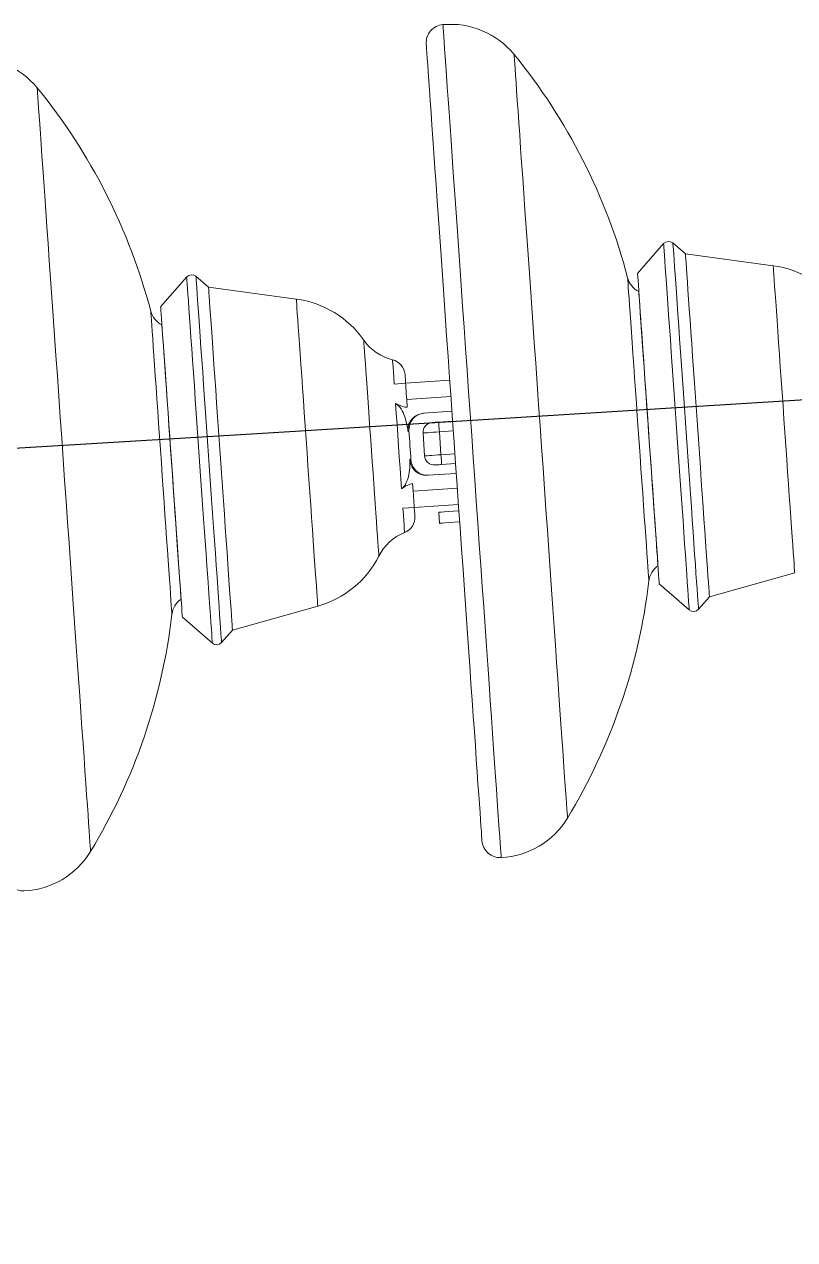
# Model space of a CAD drawing. Header units: millimetres. Extents: x 1587714 to 3094800, y -694377 to -413614.
# Drawn here: x 2353190.5 to 2353425.7, y -551221.7 to -550850.4 of the extents above; entities that cross this region are included whole.
import ezdxf

# ---------------------------------------------------------------- set-up
doc = ezdxf.new("R2010")
doc.units = ezdxf.units.MM

# ---------------------------------------------------------------- blocks, each defined once
blk = doc.blocks.new('poste RT1 vista lateral')
at = {"color": 7, "linetype": 'Continuous', "lineweight": 15}
for p, q in [((-1078.3258, 7828.1605), (-1086.2917, 7818.9967)), ((-1071.677, 7825.0315), (-1075.5042, 7828.3579)), ((-1044.864, 7821.4142), (-1071.677, 7825.0315)), ((-1223.9701, 7817.9762), (-1231.936, 7808.8124)), ((-1217.3214, 7814.8463), (-1221.1485, 7818.1736)), ((-1190.5083, 7811.2299), (-1217.3214, 7814.8463)), ((-1157.1276, 7785.4989), (-1143.6409, 7786.442)), ((-1157.1276, 7785.4989), (-1160.6103, 7785.2547)), ((-1156.7787, 7780.5111), (-1156.6136, 7778.1498)), ((-1151.63, 7776.335), (-1142.9765, 7776.9406)), ((-1156.1144, 7771.0097), (-1156.3893, 7770.6845)), ((-1147.0265, 7773.6495), (-1142.7672, 7773.948)), ((-1151.805, 7770.3087), (-1151.3167, 7763.325)), ((-1146.8171, 7770.6568), (-1146.3289, 7763.674)), ((-1141.8604, 7760.9789), (-1146.1196, 7760.6814)), ((-1150.3046, 7757.3817), (-1141.6511, 7757.9863)), ((-1154.8222, 7752.5303), (-1154.9873, 7754.8907)), ((-1157.9561, 7747.2985), (-1154.4734, 7747.5417)), ((-1140.9867, 7748.4848), (-1154.4734, 7747.5417)), ((-1147.0115, 7746.1083), (-1146.7741, 7742.7132)), ((-1064.3526, 7720.2866), (-1038.3039, 7727.6003)), ((-1079.6649, 7724.2281), (-1070.501, 7716.2621)), ((-1067.6796, 7716.4595), (-1064.3526, 7720.2866)), ((-1209.997, 7710.1023), (-1183.9482, 7717.416)), ((-1225.3092, 7714.0439), (-1216.1454, 7706.0778)), ((-1213.3239, 7706.2752), (-1209.997, 7710.1023))]:
    blk.add_line(p, q, dxfattribs=at)
at = {"color": 8, "linetype": 'Continuous', "lineweight": 15}
for p, q in [((-1143.2921, 7781.4543), (-1156.7787, 7780.5111)), ((-1142.5579, 7770.9553), (-1146.8171, 7770.6568)), ((-1146.3289, 7763.674), (-1142.0696, 7763.9716)), ((-1154.8222, 7752.5303), (-1141.3355, 7753.4726))]:
    blk.add_line(p, q, dxfattribs=at)
at = {"color": 5, "linetype": 'Continuous', "lineweight": 15, "flags": 128}
for points in [[(-1145.7205, 7895.0484), (-1145.7174, 7895.0036), (-1145.6926, 7894.6497), (-1145.6432, 7893.9421), (-1145.569, 7892.8826), (-1145.4707, 7891.475), (-1145.3481, 7889.7221), (-1145.2019, 7887.6307), (-1145.0322, 7885.2046), (-1144.8397, 7882.4513), (-1144.6248, 7879.3795), (-1144.3883, 7875.9959), (-1144.1305, 7872.3109), (-1143.8525, 7868.335), (-1143.555, 7864.0797), (-1143.2386, 7859.5555), (-1142.9043, 7854.7757), (-1142.5531, 7849.7536), (-1142.1861, 7844.5027), (-1141.8039, 7839.0391), (-1141.408, 7833.3771), (-1140.9993, 7827.5321), (-1140.5789, 7821.5201), (-1140.1481, 7815.3594), (-1139.7081, 7809.0661), (-1139.2599, 7802.6574), (-1138.8051, 7796.1524), (-1138.3446, 7789.5682), (-1137.88, 7782.923), (-1137.4124, 7776.2368), (-1136.9432, 7769.5267), (-1136.4736, 7762.8109), (-1136.0051, 7756.1104), (-1135.5387, 7749.4423), (-1135.0761, 7742.8257), (-1134.6182, 7736.2788), (-1134.1667, 7729.8195), (-1133.7224, 7723.4662), (-1133.2868, 7717.2368), (-1132.8611, 7711.1485), (-1132.4463, 7705.2186), (-1132.0439, 7699.4631), (-1131.6547, 7693.8975), (-1131.28, 7688.5388), (-1130.9207, 7683.4004), (-1130.5779, 7678.4985), (-1130.2524, 7673.8446), (-1129.9453, 7669.4529), (-1129.6574, 7665.3359), (-1129.3895, 7661.504), (-1129.1423, 7657.9688), (-1128.9166, 7654.7396), (-1128.7128, 7651.8261), (-1128.5316, 7649.236), (-1128.3736, 7646.9758), (-1128.2392, 7645.0531), (-1128.1286, 7643.4729), (-1128.0424, 7642.2389), (-1127.9805, 7641.3548), (-1127.9433, 7640.8236), (-1127.9309, 7640.6462)], [(-1150.825, 7889.1776), (-1150.8124, 7888.9992), (-1150.775, 7888.4642), (-1150.7128, 7887.5744), (-1150.6259, 7886.3328), (-1150.5147, 7884.7411), (-1150.3794, 7882.807), (-1150.2204, 7880.5335), (-1150.0383, 7877.929), (-1149.8335, 7874.9993), (-1149.6066, 7871.7558), (-1149.3583, 7868.2053), (-1149.0894, 7864.3591), (-1148.8007, 7860.2297), (-1148.4929, 7855.8276), (-1148.1668, 7851.166), (-1147.8237, 7846.2594), (-1147.4644, 7841.1219), (-1147.0901, 7835.768), (-1146.7017, 7830.2138), (-1146.3005, 7824.4755), (-1145.8875, 7818.5704), (-1145.4641, 7812.5145), (-1145.0314, 7806.3271), (-1144.5908, 7800.0252), (-1144.1434, 7793.6289), (-1143.6908, 7787.1544), (-1143.2341, 7780.6227), (-1142.7746, 7774.0529), (-1142.3138, 7767.4639), (-1141.853, 7760.874), (-1141.3936, 7754.3042), (-1140.9369, 7747.7725), (-1140.4841, 7741.2989), (-1140.0369, 7734.9017), (-1139.5962, 7728.5998), (-1139.1635, 7722.4123), (-1138.7401, 7716.3565), (-1138.3272, 7710.4514), (-1137.9259, 7704.7131), (-1137.5375, 7699.1589), (-1137.1631, 7693.805), (-1136.8038, 7688.6675), (-1136.4607, 7683.7609), (-1136.1348, 7679.0993), (-1135.827, 7674.6972), (-1135.5382, 7670.5678), (-1135.2692, 7666.7216), (-1135.021, 7663.172), (-1134.7942, 7659.9276), (-1134.5894, 7656.9989), (-1134.4072, 7654.3934), (-1134.2482, 7652.1208), (-1134.1129, 7650.1858), (-1134.0017, 7648.5951), (-1133.9148, 7647.3525), (-1133.8525, 7646.4627), (-1133.8152, 7645.9277), (-1133.8027, 7645.7493)], [(-1089.3169, 7817.6968), (-1089.3046, 7817.5204), (-1089.2678, 7816.993), (-1089.2066, 7816.1194), (-1089.1216, 7814.9045), (-1089.0136, 7813.3585), (-1088.8832, 7811.4941), (-1088.7313, 7809.3235), (-1088.5594, 7806.864), (-1088.3686, 7804.1356), (-1088.1603, 7801.1572), (-1087.9363, 7797.9529), (-1087.698, 7794.5464), (-1087.4476, 7790.9634), (-1087.1866, 7787.2317), (-1086.9172, 7783.3798), (-1086.6415, 7779.4363), (-1086.3615, 7775.4309), (-1086.0793, 7771.3959), (-1085.797, 7767.36), (-1085.517, 7763.3555), (-1085.2413, 7759.4121), (-1084.9718, 7755.5602), (-1084.7109, 7751.8284), (-1084.4604, 7748.2455), (-1084.2221, 7744.839), (-1083.9981, 7741.6337), (-1083.7899, 7738.6563), (-1083.599, 7735.9269), (-1083.4271, 7733.4683), (-1083.2754, 7731.2977), (-1083.145, 7729.4323), (-1083.0368, 7727.8874), (-1082.9518, 7726.6724), (-1082.8908, 7725.7979), (-1082.8538, 7725.2705), (-1082.8416, 7725.095)], [(-1234.9613, 7807.5125), (-1234.9489, 7807.3361), (-1234.9121, 7806.8087), (-1234.8509, 7805.9351), (-1234.7661, 7804.7202), (-1234.6579, 7803.1743), (-1234.5275, 7801.3089), (-1234.3758, 7799.1393), (-1234.2037, 7796.6797), (-1234.013, 7793.9513), (-1233.8048, 7790.9729), (-1233.5806, 7787.7686), (-1233.3425, 7784.3621), (-1233.0919, 7780.7791), (-1232.8309, 7777.0474), (-1232.5615, 7773.1946), (-1232.2858, 7769.2511), (-1232.0058, 7765.2466), (-1231.7236, 7761.2116), (-1231.4414, 7757.1757), (-1231.1614, 7753.1712), (-1230.8857, 7749.2278), (-1230.6163, 7745.3759), (-1230.3553, 7741.6441), (-1230.1047, 7738.0612), (-1229.8666, 7734.6537), (-1229.6424, 7731.4494), (-1229.4342, 7728.472), (-1229.2433, 7725.7426), (-1229.0714, 7723.284), (-1228.9197, 7721.1134), (-1228.7893, 7719.2481), (-1228.6811, 7717.7022), (-1228.5963, 7716.4881), (-1228.5351, 7715.6136), (-1228.4983, 7715.0862), (-1228.4859, 7714.9107)]]:
    blk.add_lwpolyline(points, dxfattribs=at)
at = {"color": 8, "linetype": 'Continuous', "lineweight": 15, "flags": 128}
for points in [[(-1123.9948, 7885.9427), (-1123.9824, 7885.7653), (-1123.9453, 7885.2351), (-1123.8835, 7884.352), (-1123.7975, 7883.1198), (-1123.6871, 7881.5415), (-1123.553, 7879.6237), (-1123.3954, 7877.3701), (-1123.2148, 7874.7876), (-1123.0119, 7871.8855), (-1122.7872, 7868.6726), (-1122.5414, 7865.1564), (-1122.2752, 7861.3503), (-1121.9894, 7857.2648), (-1121.6851, 7852.9112), (-1121.3629, 7848.305), (-1121.0239, 7843.4575), (-1120.6693, 7838.3858), (-1120.3, 7833.1044), (-1119.9171, 7827.6284), (-1119.5218, 7821.9759), (-1119.1154, 7816.1633), (-1118.699, 7810.2086), (-1118.2739, 7804.1298), (-1117.8414, 7797.9453), (-1117.4028, 7791.6739), (-1116.9596, 7785.3339), (-1116.5128, 7778.9462), (-1116.0641, 7772.5279), (-1115.6147, 7766.1011), (-1115.1659, 7759.6838), (-1114.7192, 7753.2952), (-1114.2759, 7746.9561), (-1113.8374, 7740.6847), (-1113.4049, 7734.4992), (-1112.9798, 7728.4205), (-1112.5634, 7722.4658), (-1112.1569, 7716.6531), (-1111.7617, 7711.0007), (-1111.3788, 7705.5256), (-1111.0095, 7700.2432), (-1110.6548, 7695.1716), (-1110.3159, 7690.325), (-1109.9937, 7685.7178), (-1109.6893, 7681.3653), (-1109.4037, 7677.2788), (-1109.1375, 7673.4726), (-1108.8917, 7669.9574), (-1108.6669, 7666.7435), (-1108.4639, 7663.8415), (-1108.2835, 7661.2599), (-1108.1259, 7659.0064), (-1107.9917, 7657.0876), (-1107.8814, 7655.5102), (-1107.7952, 7654.278), (-1107.7335, 7653.3949), (-1107.6963, 7652.8637), (-1107.6839, 7652.6873)], [(-1269.6392, 7875.7584), (-1269.6268, 7875.581), (-1269.5896, 7875.0498), (-1269.528, 7874.1677), (-1269.4418, 7872.9355), (-1269.3314, 7871.3572), (-1269.1973, 7869.4384), (-1269.0397, 7867.1849), (-1268.8592, 7864.6033), (-1268.6562, 7861.7013), (-1268.4315, 7858.4874), (-1268.1857, 7854.9721), (-1267.9195, 7851.166), (-1267.6338, 7847.0805), (-1267.3294, 7842.7269), (-1267.0073, 7838.1197), (-1266.6684, 7833.2732), (-1266.3136, 7828.2015), (-1265.9443, 7822.9201), (-1265.5614, 7817.4441), (-1265.1662, 7811.7917), (-1264.7597, 7805.979), (-1264.3433, 7800.0243), (-1263.9182, 7793.9456), (-1263.4857, 7787.761), (-1263.0473, 7781.4887), (-1262.6039, 7775.1496), (-1262.1573, 7768.7609), (-1261.7084, 7762.3436), (-1261.259, 7755.9168), (-1260.8103, 7749.4996), (-1260.3635, 7743.1109), (-1259.9203, 7736.7718), (-1259.4817, 7730.4995), (-1259.0492, 7724.3149), (-1258.6241, 7718.2362), (-1258.2077, 7712.2815), (-1257.8013, 7706.4688), (-1257.406, 7700.8164), (-1257.0231, 7695.3413), (-1256.6538, 7690.0589), (-1256.2992, 7684.9873), (-1255.9603, 7680.1407), (-1255.6381, 7675.5335), (-1255.3337, 7671.181), (-1255.048, 7667.0945), (-1254.7818, 7663.2884), (-1254.536, 7659.7731), (-1254.3113, 7656.5592), (-1254.1084, 7653.6572), (-1253.9278, 7651.0756), (-1253.7702, 7648.8221), (-1253.6361, 7646.9033), (-1253.5257, 7645.3249), (-1253.4396, 7644.0928), (-1253.3778, 7643.2106), (-1253.3408, 7642.6795), (-1253.3284, 7642.5021)], [(-1078.3258, 7828.1605), (-1078.3227, 7828.1167), (-1078.298, 7827.7628), (-1078.2487, 7827.0581), (-1078.1751, 7826.0071), (-1078.0778, 7824.6157), (-1077.9574, 7822.8924), (-1077.8145, 7820.8497), (-1077.6501, 7818.4988), (-1077.4652, 7815.8553), (-1077.2611, 7812.9361), (-1077.0391, 7809.7594), (-1076.8003, 7806.3443), (-1076.5464, 7802.7146), (-1076.2791, 7798.8923), (-1076, 7794.9002), (-1075.7108, 7790.765), (-1075.4135, 7786.5126), (-1075.1098, 7782.1705), (-1074.8017, 7777.7646), (-1074.4912, 7773.3243), (-1074.1802, 7768.8763), (-1073.8706, 7764.4494), (-1073.5646, 7760.072), (-1073.2638, 7755.7709), (-1072.9703, 7751.5738), (-1072.6859, 7747.5073), (-1072.4125, 7743.5973), (-1072.1517, 7739.8674), (-1071.9052, 7736.3427), (-1071.6746, 7733.0449), (-1071.4613, 7729.9941), (-1071.2667, 7727.2103), (-1071.0919, 7724.7117), (-1070.9382, 7722.5125), (-1070.8064, 7720.628), (-1070.6974, 7719.0697), (-1070.6119, 7717.8471), (-1070.5505, 7716.9688), (-1070.5134, 7716.4395), (-1070.501, 7716.2621), (-1070.501, 7716.2621)], [(-1075.5042, 7828.3579), (-1075.5011, 7828.3141), (-1075.4765, 7827.9603), (-1075.4271, 7827.2555), (-1075.3537, 7826.2045), (-1075.2563, 7824.8131), (-1075.1359, 7823.0898), (-1074.9929, 7821.0471), (-1074.8286, 7818.6963), (-1074.6438, 7816.0527), (-1074.4396, 7813.1335), (-1074.2175, 7809.9558), (-1073.9787, 7806.5417), (-1073.7249, 7802.912), (-1073.4575, 7799.0887), (-1073.1785, 7795.0976), (-1072.8893, 7790.9625), (-1072.592, 7786.71), (-1072.2883, 7782.3679), (-1071.9802, 7777.962), (-1071.6696, 7773.5217), (-1071.3586, 7769.0737), (-1071.0491, 7764.6468), (-1070.743, 7760.2694), (-1070.4423, 7755.9683), (-1070.1488, 7751.7712), (-1069.8644, 7747.7047), (-1069.591, 7743.7947), (-1069.3301, 7740.0649), (-1069.0837, 7736.5401), (-1068.8531, 7733.2423), (-1068.6398, 7730.1915), (-1068.4451, 7727.4077), (-1068.2704, 7724.9091), (-1068.1166, 7722.7099), (-1067.9849, 7720.8254), (-1067.8759, 7719.2671), (-1067.7904, 7718.0445), (-1067.7289, 7717.1662), (-1067.6919, 7716.6369), (-1067.6796, 7716.4595)], [(-1044.864, 7821.4142), (-1044.8515, 7821.2359), (-1044.8142, 7820.7018), (-1044.7522, 7819.8159), (-1044.6661, 7818.5856), (-1044.5567, 7817.0197), (-1044.4246, 7815.1295), (-1044.2708, 7812.9313), (-1044.0966, 7810.4403), (-1043.9033, 7807.6756), (-1043.6923, 7804.6582), (-1043.4653, 7801.4119), (-1043.2239, 7797.9605), (-1042.9701, 7794.3308), (-1042.7057, 7790.5505), (-1042.4328, 7786.648), (-1042.1535, 7782.6521), (-1041.8698, 7778.5952), (-1041.5839, 7774.5068), (-1041.2981, 7770.4194), (-1041.0144, 7766.3615), (-1040.7349, 7762.3665), (-1040.4621, 7758.4641), (-1040.1977, 7754.6837), (-1039.9439, 7751.054), (-1039.7026, 7747.6027), (-1039.4755, 7744.3564), (-1039.2646, 7741.339), (-1039.0713, 7738.5743), (-1038.8971, 7736.0833), (-1038.7433, 7733.8841), (-1038.6112, 7731.9949), (-1038.5017, 7730.4289), (-1038.4156, 7729.1987), (-1038.3537, 7728.3127), (-1038.3163, 7727.7787), (-1038.3039, 7727.6003), (-1038.3039, 7727.6003)], [(-1223.9701, 7817.9762), (-1223.967, 7817.9324), (-1223.9423, 7817.5786), (-1223.8931, 7816.8738), (-1223.8195, 7815.8228), (-1223.7223, 7814.4314), (-1223.6018, 7812.7081), (-1223.4588, 7810.6644), (-1223.2944, 7808.3136), (-1223.1097, 7805.671), (-1222.9054, 7802.7518), (-1222.6834, 7799.5741), (-1222.4446, 7796.16), (-1222.1908, 7792.5303), (-1221.9234, 7788.707), (-1221.6443, 7784.7159), (-1221.3551, 7780.5808), (-1221.0578, 7776.3283), (-1220.7542, 7771.9862), (-1220.446, 7767.5803), (-1220.1356, 7763.14), (-1219.8245, 7758.692), (-1219.515, 7754.2651), (-1219.2089, 7749.8877), (-1218.9081, 7745.5866), (-1218.6146, 7741.3895), (-1218.3303, 7737.323), (-1218.0569, 7733.413), (-1217.7961, 7729.6832), (-1217.5496, 7726.1584), (-1217.3189, 7722.8606), (-1217.1057, 7719.8098), (-1216.911, 7717.026), (-1216.7362, 7714.5274), (-1216.5825, 7712.3282), (-1216.4507, 7710.4437), (-1216.3418, 7708.8854), (-1216.2563, 7707.6628), (-1216.1948, 7706.7845), (-1216.1578, 7706.2552), (-1216.1454, 7706.0778), (-1216.1454, 7706.0778)], [(-1221.1485, 7818.1736), (-1221.1454, 7818.1298), (-1221.1208, 7817.776), (-1221.0715, 7817.0712), (-1220.998, 7816.0203), (-1220.9007, 7814.6279), (-1220.7802, 7812.9056), (-1220.6374, 7810.8618), (-1220.473, 7808.511), (-1220.2881, 7805.8684), (-1220.084, 7802.9482), (-1219.8618, 7799.7715), (-1219.623, 7796.3574), (-1219.3692, 7792.7277), (-1219.102, 7788.9044), (-1218.8228, 7784.9133), (-1218.5337, 7780.7782), (-1218.2363, 7776.5257), (-1217.9326, 7772.1837), (-1217.6246, 7767.7777), (-1217.3141, 7763.3364), (-1217.003, 7758.8894), (-1216.6935, 7754.4625), (-1216.3873, 7750.0842), (-1216.0866, 7745.784), (-1215.7931, 7741.5869), (-1215.5088, 7737.5205), (-1215.2353, 7733.6104), (-1214.9746, 7729.8806), (-1214.728, 7726.3558), (-1214.4974, 7723.058), (-1214.2841, 7720.0072), (-1214.0894, 7717.2234), (-1213.9147, 7714.7248), (-1213.761, 7712.5256), (-1213.6292, 7710.6411), (-1213.5202, 7709.0828), (-1213.4347, 7707.8602), (-1213.3732, 7706.9819), (-1213.3363, 7706.4517), (-1213.3239, 7706.2752)], [(-1190.5083, 7811.2299), (-1190.4959, 7811.0516), (-1190.4585, 7810.5175), (-1190.3966, 7809.6316), (-1190.3105, 7808.4013), (-1190.201, 7806.8354), (-1190.0689, 7804.9452), (-1189.9151, 7802.747), (-1189.7409, 7800.256), (-1189.5476, 7797.4913), (-1189.3366, 7794.4739), (-1189.1096, 7791.2276), (-1188.8683, 7787.7762), (-1188.6145, 7784.1465), (-1188.3501, 7780.3662), (-1188.0773, 7776.4628), (-1187.7978, 7772.4679), (-1187.5141, 7768.4109), (-1187.2283, 7764.3225), (-1186.9424, 7760.2341), (-1186.6587, 7756.1772), (-1186.3794, 7752.1822), (-1186.1064, 7748.2798), (-1185.8421, 7744.4994), (-1185.5883, 7740.8688), (-1185.3469, 7737.4184), (-1185.1199, 7734.1712), (-1184.9089, 7731.1547), (-1184.7156, 7728.39), (-1184.5414, 7725.899), (-1184.3876, 7723.6998), (-1184.2555, 7721.8106), (-1184.146, 7720.2446), (-1184.06, 7719.0144), (-1183.998, 7718.1284), (-1183.9607, 7717.5944), (-1183.9482, 7717.416), (-1183.9482, 7717.416)], [(-1169.9132, 7798.6615), (-1169.9101, 7798.6186), (-1169.8857, 7798.2695), (-1169.8372, 7797.5752), (-1169.765, 7796.5424), (-1169.6699, 7795.1834), (-1169.5531, 7793.5116), (-1169.4155, 7791.5452), (-1169.2589, 7789.304), (-1169.0846, 7786.813), (-1168.8948, 7784.0989), (-1168.6913, 7781.1882), (-1168.4764, 7778.1146), (-1168.2522, 7774.9083), (-1168.0213, 7771.6048), (-1167.7858, 7768.2393), (-1167.5486, 7764.8461), (-1167.312, 7761.4615), (-1167.0784, 7758.1227), (-1166.8505, 7754.864), (-1166.6307, 7751.7197), (-1166.4211, 7748.7233), (-1166.2243, 7745.9071), (-1166.042, 7743.3007), (-1165.8763, 7740.9317), (-1165.729, 7738.826), (-1165.6017, 7737.0036), (-1165.4956, 7735.4863), (-1165.4118, 7734.2894), (-1165.3513, 7733.4244), (-1165.3148, 7732.9028), (-1165.3026, 7732.7273)], [(-1160.6103, 7785.2547), (-1160.7521, 7787.2832), (-1160.8735, 7789.0189), (-1160.9726, 7790.4379), (-1161.0482, 7791.5184), (-1161.0992, 7792.248), (-1161.125, 7792.6161), (-1161.1282, 7792.6619)], [(-1157.4382, 7739.8922), (-1157.4414, 7739.938), (-1157.4671, 7740.3052), (-1157.5181, 7741.0347), (-1157.5937, 7742.1162), (-1157.6928, 7743.5343), (-1157.8142, 7745.27), (-1157.9561, 7747.2985)]]:
    blk.add_lwpolyline(points, dxfattribs=at)
at = {"color": 7, "linetype": 'Continuous', "lineweight": 15, "flags": 128}
for points in [[(-1071.677, 7825.0315), (-1071.6645, 7824.8522), (-1071.6271, 7824.3172), (-1071.565, 7823.4284), (-1071.4787, 7822.1934), (-1071.3686, 7820.6198), (-1071.2357, 7818.7191), (-1071.0807, 7816.5028), (-1070.9048, 7813.988), (-1070.7092, 7811.1908), (-1070.4952, 7808.1295), (-1070.2643, 7804.827), (-1070.0179, 7801.3041), (-1069.7579, 7797.5857), (-1069.486, 7793.6966), (-1069.2039, 7789.6645), (-1068.9139, 7785.516), (-1068.6176, 7781.2788), (-1068.3172, 7776.9835), (-1068.0148, 7772.6586), (-1067.7124, 7768.3337), (-1067.4121, 7764.0393), (-1067.1158, 7759.8021), (-1066.8257, 7755.6536), (-1066.5438, 7751.6215), (-1066.2718, 7747.7324), (-1066.0118, 7744.014), (-1065.7654, 7740.4912), (-1065.5345, 7737.1886), (-1065.3204, 7734.1273), (-1065.1248, 7731.3302), (-1064.949, 7728.8144), (-1064.794, 7726.599), (-1064.6611, 7724.6983), (-1064.551, 7723.1247), (-1064.4647, 7721.8897), (-1064.4025, 7721.0009), (-1064.3651, 7720.4659), (-1064.3526, 7720.2866)], [(-1086.2917, 7818.9967), (-1086.2886, 7818.9528), (-1086.2642, 7818.6028), (-1086.2153, 7817.9038), (-1086.1425, 7816.8633), (-1086.0463, 7815.4871), (-1085.9273, 7813.7858), (-1085.7865, 7811.7726), (-1085.625, 7809.4618), (-1085.4438, 7806.8717), (-1085.2445, 7804.0192), (-1085.0282, 7800.9284), (-1084.7968, 7797.6191), (-1084.552, 7794.1182), (-1084.2956, 7790.4503), (-1084.0292, 7786.6423), (-1083.7553, 7782.7237), (-1083.4755, 7778.723), (-1083.192, 7774.6689), (-1082.907, 7770.5929), (-1082.6225, 7766.5246), (-1082.3407, 7762.4934), (-1082.0635, 7758.5299), (-1081.7931, 7754.6637), (-1081.5315, 7750.9224), (-1081.2806, 7747.3347), (-1081.0422, 7743.9263), (-1080.8182, 7740.7229), (-1080.6103, 7737.7484), (-1080.4198, 7735.0247), (-1080.2483, 7732.5718), (-1080.097, 7730.408), (-1079.967, 7728.5492), (-1079.8593, 7727.0091), (-1079.7747, 7725.7988), (-1079.7139, 7724.9291), (-1079.6772, 7724.4036), (-1079.6649, 7724.2281)], [(-1217.3214, 7814.8463), (-1217.3089, 7814.6679), (-1217.2715, 7814.132), (-1217.2094, 7813.2441), (-1217.123, 7812.0091), (-1217.0129, 7810.4355), (-1216.88, 7808.5349), (-1216.725, 7806.3185), (-1216.5492, 7803.8037), (-1216.3536, 7801.0056), (-1216.1395, 7797.9453), (-1215.9086, 7794.6417), (-1215.6622, 7791.1198), (-1215.4022, 7787.4005), (-1215.1303, 7783.5124), (-1214.8483, 7779.4793), (-1214.5582, 7775.3308), (-1214.2619, 7771.0946), (-1213.9617, 7766.7992), (-1213.6592, 7762.4743), (-1213.3568, 7758.1494), (-1213.0564, 7753.854), (-1212.7601, 7749.6178), (-1212.4701, 7745.4693), (-1212.1881, 7741.4372), (-1211.9161, 7737.5481), (-1211.6561, 7733.8297), (-1211.4099, 7730.3069), (-1211.1788, 7727.0043), (-1210.9649, 7723.943), (-1210.7692, 7721.1459), (-1210.5933, 7718.6301), (-1210.4384, 7716.4147), (-1210.3054, 7714.514), (-1210.1954, 7712.9405), (-1210.109, 7711.7054), (-1210.0469, 7710.8166), (-1210.0095, 7710.2816), (-1209.997, 7710.1023)], [(-1085.9099, 7813.5149), (-1085.8974, 7813.3366), (-1085.8599, 7812.8016), (-1085.798, 7811.9156), (-1085.712, 7810.6854), (-1085.6027, 7809.1223), (-1085.471, 7807.2388), (-1085.318, 7805.0511), (-1085.1452, 7802.5792), (-1084.9537, 7799.8421), (-1084.7456, 7796.8647), (-1084.5223, 7793.6709), (-1084.2858, 7790.2901), (-1084.0382, 7786.7491), (-1083.7817, 7783.0794), (-1083.5182, 7779.3124), (-1083.2501, 7775.4786), (-1082.9797, 7771.6124), (-1082.7094, 7767.7462), (-1082.4414, 7763.9134), (-1082.1779, 7760.1454), (-1081.9213, 7756.4757), (-1081.6737, 7752.9347), (-1081.4373, 7749.5539), (-1081.214, 7746.361), (-1081.0057, 7743.3827), (-1080.8144, 7740.6466), (-1080.6414, 7738.1737), (-1080.4885, 7735.986), (-1080.3568, 7734.1034), (-1080.2475, 7732.5394), (-1080.1615, 7731.3101), (-1080.0995, 7730.4232), (-1080.0621, 7729.8892), (-1080.0497, 7729.7099), (-1080.0497, 7729.7099)], [(-1231.936, 7808.8124), (-1231.933, 7808.7685), (-1231.9085, 7808.4185), (-1231.8596, 7807.7195), (-1231.7869, 7806.679), (-1231.6907, 7805.3029), (-1231.5717, 7803.6015), (-1231.4309, 7801.5883), (-1231.2693, 7799.2775), (-1231.0882, 7796.6874), (-1230.8888, 7793.8349), (-1230.6725, 7790.7431), (-1230.4411, 7787.4348), (-1230.1964, 7783.9339), (-1229.9399, 7780.2651), (-1229.6737, 7776.458), (-1229.3996, 7772.5394), (-1229.1198, 7768.5387), (-1228.8364, 7764.4846), (-1228.5513, 7760.4086), (-1228.2669, 7756.3403), (-1227.985, 7752.3091), (-1227.7078, 7748.3456), (-1227.4374, 7744.4785), (-1227.1759, 7740.7382), (-1226.9249, 7737.1495), (-1226.6866, 7733.742), (-1226.4627, 7730.5386), (-1226.2546, 7727.5641), (-1226.0641, 7724.8404), (-1225.8926, 7722.3876), (-1225.7413, 7720.2237), (-1225.6114, 7718.365), (-1225.5036, 7716.8248), (-1225.4191, 7715.6146), (-1225.3582, 7714.7439), (-1225.3215, 7714.2193), (-1225.3092, 7714.0439)], [(-1231.5542, 7803.3307), (-1231.5417, 7803.1514), (-1231.5043, 7802.6173), (-1231.4424, 7801.7313), (-1231.3563, 7800.5011), (-1231.247, 7798.938), (-1231.1153, 7797.0545), (-1230.9623, 7794.8668), (-1230.7895, 7792.3939), (-1230.5981, 7789.6578), (-1230.3899, 7786.6795), (-1230.1666, 7783.4866), (-1229.9301, 7780.1058), (-1229.6826, 7776.5648), (-1229.426, 7772.8951), (-1229.1625, 7769.1281), (-1228.8944, 7765.2943), (-1228.624, 7761.4281), (-1228.3538, 7757.5619), (-1228.0857, 7753.7282), (-1227.8222, 7749.9611), (-1227.5656, 7746.2914), (-1227.318, 7742.7504), (-1227.0816, 7739.3696), (-1226.8583, 7736.1758), (-1226.6501, 7733.1984), (-1226.4587, 7730.4614), (-1226.2859, 7727.9894), (-1226.1329, 7725.8017), (-1226.0012, 7723.9182), (-1225.8919, 7722.3551), (-1225.8058, 7721.1249), (-1225.7438, 7720.2389), (-1225.7065, 7719.7039), (-1225.694, 7719.5256), (-1225.694, 7719.5256)], [(-1157.3129, 7788.1501), (-1157.3011, 7787.9813), (-1157.2658, 7787.4768), (-1157.2077, 7786.6452), (-1157.1276, 7785.4989)], [(-1156.7787, 7780.5111), (-1156.8468, 7781.4839), (-1156.9123, 7782.4194), (-1156.9726, 7783.2816), (-1157.0254, 7784.0378), (-1157.0688, 7784.6577), (-1157.101, 7785.1193), (-1157.1209, 7785.4025), (-1157.1276, 7785.4989)], [(-1158.3722, 7753.2485), (-1158.5863, 7756.3107), (-1158.8121, 7759.5398), (-1159.0456, 7762.8796), (-1159.2832, 7766.2766), (-1159.5207, 7769.6736), (-1159.7543, 7773.0143), (-1159.98, 7776.2425), (-1160.1942, 7779.3047)], [(-1156.1144, 7771.0097), (-1156.0367, 7769.8977), (-1155.9583, 7768.7771), (-1155.8794, 7767.6508), (-1155.8005, 7766.5207), (-1155.7215, 7765.3906), (-1155.6427, 7764.2634), (-1155.5642, 7763.1428), (-1155.4865, 7762.0318)], [(-1149.0216, 7773.5102), (-1148.9832, 7773.5131), (-1148.8697, 7773.5207), (-1148.6853, 7773.5341), (-1148.4372, 7773.5512), (-1148.1349, 7773.5722), (-1147.7899, 7773.596), (-1147.4157, 7773.6228), (-1147.0265, 7773.6495)], [(-1147.0265, 7773.6495), (-1147.0224, 7773.5922), (-1147.0105, 7773.4225), (-1146.9912, 7773.1459), (-1146.9651, 7772.773), (-1146.9334, 7772.32), (-1146.8972, 7771.8022), (-1146.858, 7771.2414), (-1146.8171, 7770.6568)], [(-1146.8171, 7770.6568), (-1147.7902, 7770.5891), (-1148.7259, 7770.5233), (-1149.5883, 7770.4632), (-1150.3441, 7770.4108), (-1150.9644, 7770.3669), (-1151.4253, 7770.3345), (-1151.7091, 7770.3154), (-1151.805, 7770.3087)], [(-1151.3167, 7763.325), (-1151.2209, 7763.3317), (-1150.937, 7763.3517), (-1150.476, 7763.3841), (-1149.8558, 7763.428), (-1149.1, 7763.4804), (-1148.2376, 7763.5405), (-1147.302, 7763.6063), (-1146.3289, 7763.674)], [(-1146.3289, 7763.674), (-1146.2881, 7763.0904), (-1146.2488, 7762.5287), (-1146.2126, 7762.0118), (-1146.1809, 7761.5578), (-1146.1548, 7761.1859), (-1146.1355, 7760.9093), (-1146.1236, 7760.7386), (-1146.1196, 7760.6814)], [(-1146.1196, 7760.6814), (-1146.5089, 7760.6547), (-1146.8831, 7760.628), (-1147.2281, 7760.6041), (-1147.5304, 7760.5832), (-1147.7784, 7760.565), (-1147.9629, 7760.5526), (-1148.0763, 7760.545), (-1148.1147, 7760.5422)], [(-1154.4734, 7747.5417), (-1154.48, 7747.638), (-1154.4999, 7747.9222), (-1154.5321, 7748.3828), (-1154.5755, 7749.0027), (-1154.6284, 7749.759), (-1154.6886, 7750.6211), (-1154.7541, 7751.5566), (-1154.8222, 7752.5303)], [(-1154.4734, 7747.5417), (-1154.3932, 7746.3963), (-1154.3351, 7745.5637), (-1154.2998, 7745.0602), (-1154.288, 7744.8905)], [(-1140.8506, 7746.5394), (-1142.5372, 7746.4211), (-1144.0843, 7746.3133), (-1145.3261, 7746.2265), (-1146.2384, 7746.1627), (-1146.8036, 7746.1226), (-1147.0106, 7746.1083), (-1147.0115, 7746.1083)], [(-1140.6133, 7743.1443), (-1142.2997, 7743.026), (-1143.8468, 7742.9183), (-1145.0886, 7742.8305), (-1146.001, 7742.7676), (-1146.5662, 7742.7275), (-1146.7732, 7742.7132), (-1146.7741, 7742.7132)]]:
    blk.add_lwpolyline(points, dxfattribs=at)
at = {"color": 5, "linetype": 'Continuous', "lineweight": 15}
for centre, radius, start, end in [((-1145.3383, 7889.5616), 5.5, 93.984922, 184), ((-1143.4024, 7870.1085), 25.0474, 39.209971, 95.310398), ((-1263.4588, 7772.1454), 180, 14.657221, 39.213083), ((-1289.0467, 7859.9241), 25.0474, 39.209971, 95.310398), ((-1409.1032, 7761.961), 180, 14.657221, 39.213083), ((-1083.0282, 7819.3416), 6.5003, 194.657221, 243.684476), ((-1228.6725, 7809.1572), 6.5003, 194.657221, 243.684476), ((-1076.3851, 7724.3412), 6.5003, 124.315524, 173.342779), ((-1261.6283, 7745.967), 180, 328.786917, 353.342779), ((-1222.0295, 7714.1567), 6.5003, 124.315524, 173.342779), ((-1407.2726, 7735.7826), 180, 328.786917, 353.342779), ((-1129.1063, 7665.6659), 25.0474, 272.689602, 328.790029), ((-1128.3161, 7646.1327), 5.5, 184, 274.015078), ((-1274.7507, 7655.4815), 25.0474, 272.689602, 328.790029), ((-1273.9604, 7635.9482), 5.5, 184, 274.015078)]:
    blk.add_arc(centre, radius, start, end, dxfattribs=at)
at = {"color": 7, "linetype": 'Continuous', "lineweight": 15}
for centre, radius, start, end in [((-1076.8164, 7826.8486), 2, 49, 139), ((-1048.8744, 7791.6835), 30, 34.89653, 82.317581), ((-1222.4607, 7816.6642), 2, 49, 139), ((-1194.5188, 7781.499), 30, 34.89653, 82.317581), ((-1157.6104, 7807.2434), 15, 214.89653, 256.436725), ((-1162.3008, 7787.8011), 5, 4, 76.436725), ((-1151.1266, 7771.3582), 5, 94, 184), ((-1148.8123, 7770.5176), 3, 94, 184), ((-1150.4988, 7762.3802), 5, 184, 274), ((-1148.324, 7763.5347), 3, 184, 274), ((-1159.2758, 7744.5421), 5, 291.563275, 4), ((-1151.9252, 7725.9419), 15, 111.563275, 153.10347), ((-1192.0574, 7746.299), 30, 285.682419, 333.10347), ((-1069.189, 7717.7718), 2, 229, 319), ((-1214.8333, 7707.5874), 2, 229, 319)]:
    blk.add_arc(centre, radius, start, end, dxfattribs=at)
for points, knots in [([(-1160.1942, 7779.3047), (-1159.2645, 7778.8644), (-1158.1112, 7778.3182), (-1156.8569, 7778.1772), (-1156.6136, 7778.1498)], [0, 0, 0, 0, 0.80605411, 1, 1, 1, 1]), ([(-1160.1942, 7779.3047), (-1159.7378, 7778.9594), (-1158.5786, 7778.0822), (-1157.5415, 7775.9107), (-1156.794, 7773.3599), (-1156.525, 7771.5814), (-1156.3893, 7770.6845)], [0, 0, 0, 0, 0.17521392, 0.44500529, 0.72009253, 1, 1, 1, 1]), ([(-1156.3893, 7770.6845), (-1156.4076, 7771.2266), (-1156.4443, 7772.3103), (-1155.8055, 7773.858), (-1154.7245, 7775.1505), (-1153.273, 7776.068), (-1152.1638, 7776.2483), (-1151.63, 7776.335)], [0, 0, 0, 0, 0.19589091, 0.39157361, 0.59341281, 0.80431743, 1, 1, 1, 1]), ([(-1155.804, 7762.3141), (-1155.812, 7761.415), (-1155.828, 7759.6193), (-1156.1995, 7757.0009), (-1156.941, 7754.858), (-1157.8251, 7753.6795), (-1158.2972, 7753.3075), (-1158.3722, 7753.2485)], [0, 0, 0, 0, 0.27769445, 0.55462779, 0.81433037, 0.97051328, 1, 1, 1, 1]), ([(-1155.804, 7762.3141), (-1155.8008, 7762.3131), (-1155.5979, 7762.252), (-1155.5418, 7762.141), (-1155.4865, 7762.0318)], [0, 0, 0, 0, 0.01552814, 1, 1, 1, 1]), ([(-1150.3046, 7757.3817), (-1150.8922, 7757.3986), (-1152.0674, 7757.4326), (-1153.6882, 7758.2209), (-1154.9544, 7759.453), (-1155.6859, 7760.9062), (-1155.7692, 7761.8994), (-1155.804, 7762.3141)], [0, 0, 0, 0, 0.21240154, 0.42475869, 0.63846618, 0.84903212, 1, 1, 1, 1]), ([(-1154.9873, 7754.8907), (-1155.9548, 7754.553), (-1157.1553, 7754.1341), (-1158.1745, 7753.3924), (-1158.3722, 7753.2485)], [0, 0, 0, 0, 0.80595634, 1, 1, 1, 1])]:
    blk.add_open_spline(points, degree=3, knots=knots, dxfattribs=at)

msp = doc.modelspace()

# ---------------------------------------------------------------- linework, layer by layer
at = {"color": 5}
msp.add_arc((2329906.2827, -170529.9127), 381161.6973, 266.324495798, 273.656697268, dxfattribs=at)

# ---------------------------------------------------------------- block references
msp.add_blockref('poste RT1 vista lateral', (2354464.0477, -558745.6049))

doc.saveas('drawing.dxf')
